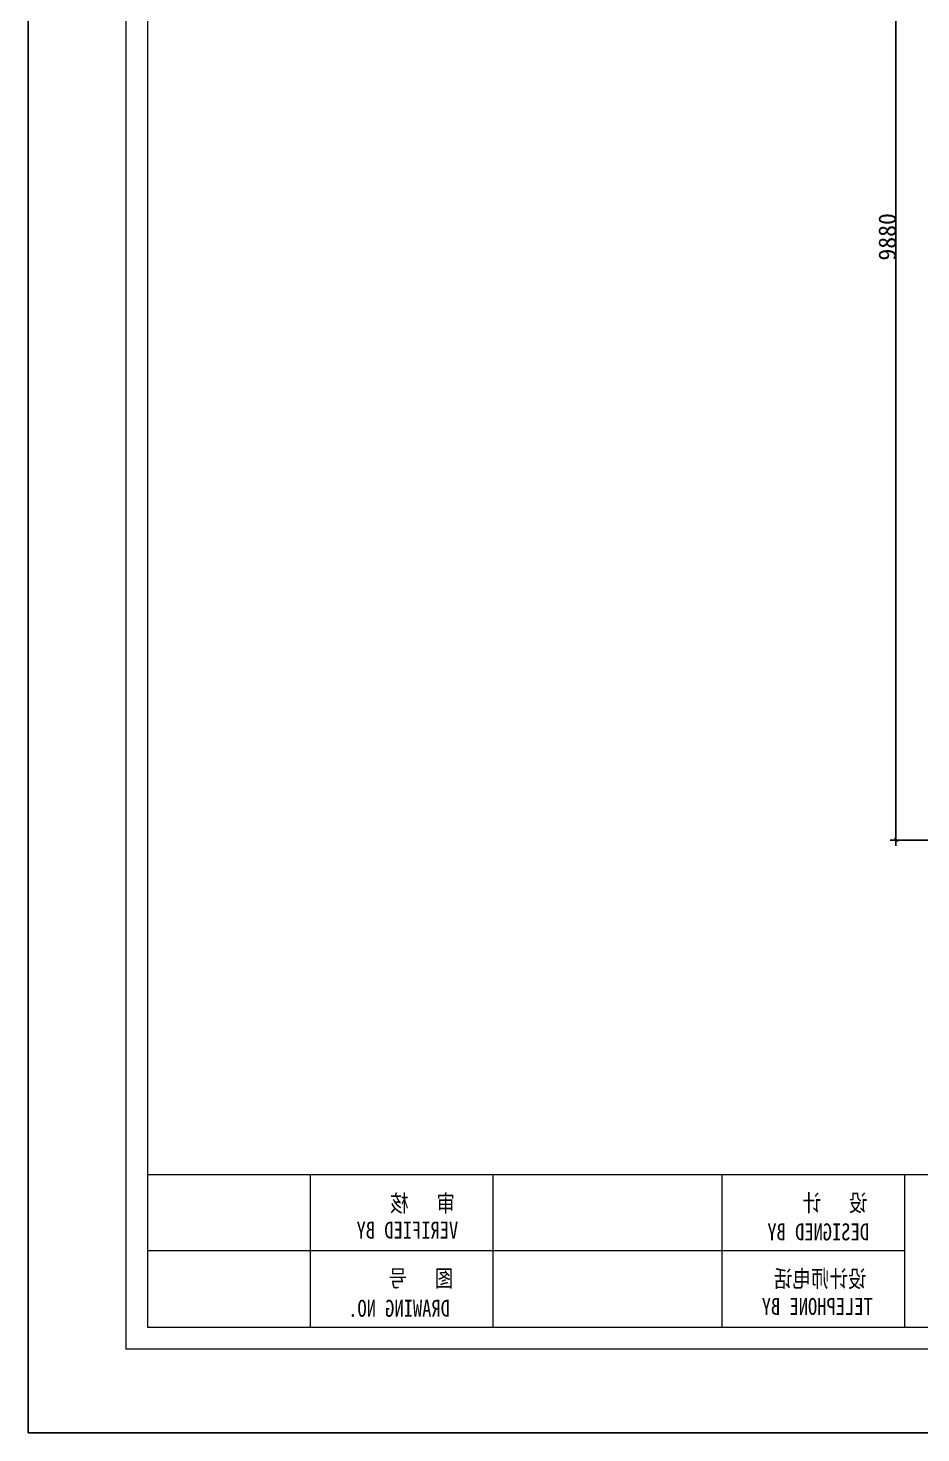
# Model space of a CAD drawing. Header units: inches. Extents: x 1174834 to 1369688, y -175882 to -108740.
# Drawn here: x 1174834 to 1182147, y -146600 to -135095 of the extents above; entities that cross this region are included whole.
import ezdxf

# ---------------------------------------------------------------- set-up
doc = ezdxf.new("R2010")
doc.units = ezdxf.units.IN
doc.header["$LTSCALE"] = 500
doc.header["$MEASUREMENT"] = 0
doc.layers.add('SH-尺寸标注', color=32, linetype='Continuous')
doc.layers.add('WALL', color=255, linetype='Continuous')
doc.layers.add('填充线', color=143, linetype='Continuous', lineweight=9)
doc.styles.add('QHGM-宋体', font='', dxfattribs={"width": 0.8})
doc.styles.get('QHGM-宋体').set_extended_font_data('SimSun')
doc.dimstyles.new('D_20_2.35', dxfattribs={"dimtxt": 142.857143, "dimasz": 35.714286, "dimexe": 47.619048, "dimexo": 0, "dimgap": 0, "dimtad": 1, "dimdec": 0, "dimzin": 1, "dimdsep": 46, "dimtxsty": 'Standard', "dimblk": 'ARCHTICK', "dimcen": 0.09, "dimdle": 47.619048, "dimclrd": 252, "dimclre": 252, "dimclrt": 134, "dimadec": 0, "dimazin": 0, "dimtfac": 1, "dimtdec": 4, "dimtix": 1, "dimtmove": 2, "dimatfit": 3, "dimfxl": 1, "dimtolj": 1, "dimtzin": 0, "dimarcsym": 0})

# ---------------------------------------------------------------- blocks, each defined once
blk = doc.blocks.new('_ArchTick')
at = {"color": 0, "linetype": 'ByBlock', "const_width": 0.15}
blk.add_lwpolyline([(-0.5, -0.5), (0.5, 0.5)], dxfattribs=at)
blk = doc.blocks.new('*D238')
at = {"layer": 'Defpoints', "color": 0, "linetype": 'Continuous', "transparency": 16777216}
for p in [(1181943, -131865), (1183122, -131865), (1183122, -141745)]:
    blk.add_point(p, dxfattribs=at)
at = {"layer": 'SH-尺寸标注', "color": 252, "linetype": 'Continuous', "lineweight": -2, "transparency": 16777216}
for p, q in [((1181943, -141793), (1181943, -131818)), ((1183122, -131865), (1181896, -131865)), ((1183122, -141745), (1181896, -141745))]:
    blk.add_line(p, q, dxfattribs=at)
at = {"layer": 'SH-尺寸标注', "color": 252, "linetype": 'Continuous', "lineweight": -2, "transparency": 16777216, "xscale": 35.71428581050463, "yscale": 35.71428581050463, "zscale": 35.71428581050463}
for p, rotation in [((1181943, -131865), 90), ((1181943, -141745), 270)]:
    blk.add_blockref('_ArchTick', p, dxfattribs=dict(at, rotation=rotation))
at = {"layer": 'SH-尺寸标注', "color": 134, "linetype": 'Continuous', "transparency": 16777216, "insert": (1181872, -136805), "char_height": 142.9, "attachment_point": 5, "rotation": 90}
blk.add_mtext('\\A1;9880', dxfattribs=at)
blk = doc.blocks.new('JNNJ')
at = {"layer": 'WALL', "color": 8, "ltscale": 0.5}
for p, q in [((308185, -98160), (308185, -80914)), ((283797, -98160), (308185, -98160)), ((308185, -98160), (283797, -98160))]:
    blk.add_line(p, q, dxfattribs=at)
at = {"layer": '填充线'}
for p, q in [((307456, -81588), (307456, -97537)), ((307293, -97374), (307293, -81751)), ((307293, -96236), (284612, -96236)), ((301659, -96805), (307293, -96805)), ((284594, -97374), (307293, -97374)), ((284431, -97537), (307456, -97537))]:
    blk.add_line(p, q, dxfattribs=at)
blk = doc.blocks.new('HHYT')
at = {"layer": '填充线'}
for p, q in [((400946, -113481), (400946, -114619)), ((400946, -113481), (400946, -114619)), ((402306, -113481), (402306, -114619)), ((404011, -113481), (404011, -114619)), ((405371, -113481), (405371, -114619))]:
    blk.add_line(p, q, dxfattribs=at)
blk.add_blockref('JNNJ', (99287, -17246))
at = {"layer": '填充线', "style": 'QHGM-宋体', "width": 0.8}
for s, height, p in [('设   计', 126.5, (401222, -113756)), ('审   核', 126.5, (404294, -113759)), ('DESIGNED BY', 126.47, (401210, -113972)), ('VERIFIED BY', 126.47, (404269, -113959)), ('设计师电话', 126.5, (401228, -114321)), ('图   号', 126.5, (404305, -114317)), (' TELEPHONE BY', 126.47, (401114, -114527)), ('DRAWING NO.', 126.47, (404331, -114541))]:
    blk.add_text(s, height=height, dxfattribs=at).set_placement(p)

msp = doc.modelspace()

# ---------------------------------------------------------------- block references
at = {"xscale": -1.1, "yscale": 1.1, "zscale": 1.1}
msp.add_blockref('HHYT', (1623053.3, -19653.9), dxfattribs=at)

# ---------------------------------------------------------------- dimensions: what is measured, and where the dimension line sits
at = {"layer": 'SH-尺寸标注', "color": 252, "linetype": 'Continuous'}
dim = msp.add_aligned_dim(p1=(1183121.8, -141745.3), p2=(1183121.8, -131865.3), distance=1178.6, dimstyle='D_20_2.35', dxfattribs=at)
dim.commit()
dim.dimension.update_dxf_attribs({"geometry": '*D238', "text_midpoint": (1181871.8, -136805.3)})

doc.saveas('drawing.dxf')
